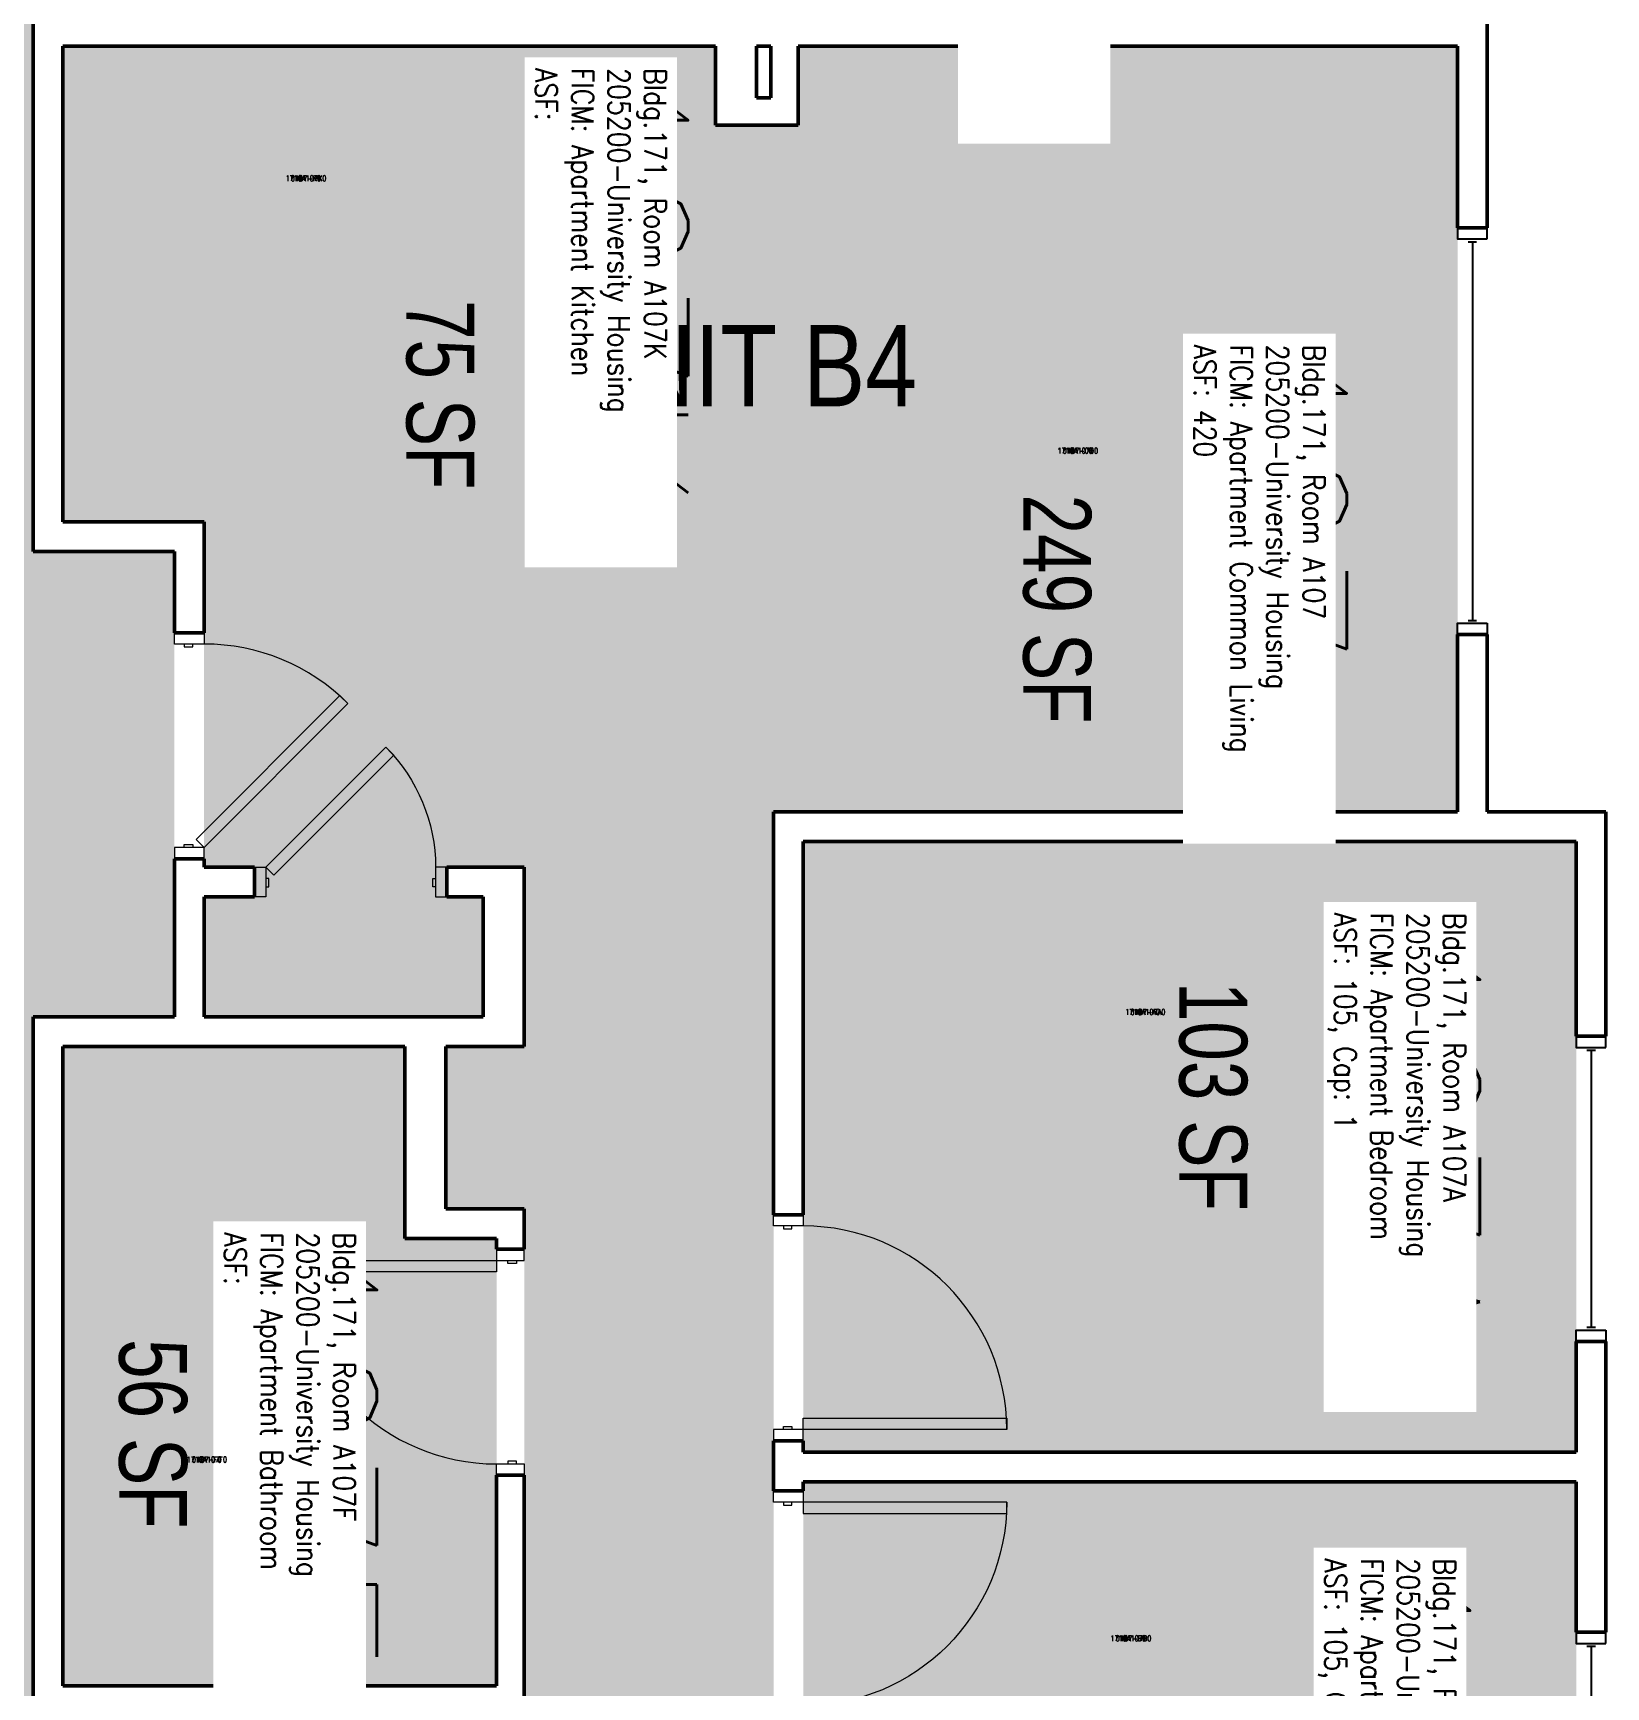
# Model space of a CAD drawing. Header units: inches. Extents: x 88 to 3257, y -489 to 2081.
# Drawn here: x 1638.7 to 1917, y 788.7 to 1081.3 of the extents above; entities that cross this region are included whole.
import ezdxf
from ezdxf.enums import TextEntityAlignment as Align

# ---------------------------------------------------------------- set-up
doc = ezdxf.new("R2010")
doc.units = ezdxf.units.IN
doc.header["$LTSCALE"] = 48
doc.header["$MEASUREMENT"] = 0
for name, color, linetype in [('A-AREA-IDEN', 1, 'Continuous'), ('A-DOOR', 2, 'Continuous'), ('A-GLAZ', 1, 'Continuous'), ('A-IDEN-RNUM', 7, 'Continuous'), ('A-IDEN-SNUM', 4, 'Continuous'), ('A-IDEN-VNUM', 4, 'Continuous'), ('A-WALL', 5, 'Continuous'), ('AREA-TEXT', 3, 'Continuous'), ('Rooms-Category-Color', 7, 'Continuous'), ('Rooms-College-Color', 7, 'Continuous'), ('Rooms-Department-Color', 7, 'Continuous'), ('Rooms-Division-Color', 7, 'Continuous'), ('Rooms-Information', 7, 'Continuous')]:
    doc.layers.add(name, color=color, linetype=linetype)
doc.styles.add('AREA', font='arial.ttf', dxfattribs={"width": 0.75, "height": 12})
doc.styles.add('ROOMSNUMBER', font='txt.shx', dxfattribs={"height": 0.03})
doc.styles.add('ROOMVNUMBER', font='simplex.shx', dxfattribs={"width": 0.85})
doc.styles.get("Standard").update_dxf_attribs({"font": 'ARIALN.TTF'})
pattern_1 = [(45, (2289.79557, 480.01828), (0.088388348, -0.088388348), [])]

msp = doc.modelspace()

# ---------------------------------------------------------------- hatches: boundary and pattern name
h = msp.add_hatch()
h.set_pattern_fill('ANSI31', color=256, style=0)
h.set_pattern_definition(pattern_1)
h.paths.add_polyline_path([(1705.85, 811.49), (1705.85, 870.22), (1696.64, 870.22), (1696.64, 811.49)], flags=9)
h = msp.add_hatch()
h.set_pattern_fill('ANSI31', color=256, style=0)
h.set_pattern_definition(pattern_1)
h.paths.add_polyline_path([(1705.85, 811.49), (1705.85, 870.22), (1696.64, 870.22), (1696.64, 811.49)], flags=9)
at = {"layer": 'Rooms-Category-Color', "true_color": 0xadadad}
msp.add_hatch(color=253, dxfattribs=at).paths.add_polyline_path([(1638.7, 1084.25), (1578.7, 1084.25), (1578.7, 989.61), (1553.7, 989.61), (1553.7, 907.28), (1578.7, 907.28), (1578.7, 176.47), (1553.7, 176.47), (1553.7, 94.14), (1578.7, 94.14), (1578.7, -0.5), (1546.26, -0.5), (1546.26, -112), (1578.7, -112), (1578.7, -140), (1638.7, -140), (1638.7, 94.14), (1663.7, 94.14), (1663.7, 176.47), (1638.7, 176.47), (1638.7, 907.28), (1663.7, 907.28), (1663.7, 989.61), (1638.7, 989.61)])
at = {"layer": 'Rooms-Category-Color', "true_color": 0x728ef3}
for points in [[(1643.95, 994.86), (1774.08, 994.86), (1774.08, 1065), (1759.45, 1065), (1759.45, 1079), (1643.95, 1079)], [(1774.08, 1079), (1774.08, 994.86), (1668.95, 994.86), (1668.95, 933.73), (1677.9, 933.73), (1677.9, 928.48), (1668.95, 928.48), (1668.95, 907.28), (1718.33, 907.28), (1718.33, 928.48), (1711.9, 928.48), (1711.9, 933.73), (1725.58, 933.73), (1725.58, 902.03), (1711.7, 902.03), (1711.7, 873.28), (1725.58, 873.28), (1725.58, 697.25), (1711.7, 697.25), (1711.7, 668.5), (1769.7, 668.5), (1769.7, 943.5), (1890.7, 943.5), (1890.7, 1079)], [(1774.95, 938.25), (1911.7, 938.25), (1911.7, 830.25), (1774.95, 830.25)], [(1643.95, 902.03), (1643.95, 788.89), (1720.7, 788.89), (1720.7, 868.03), (1704.45, 868.03), (1704.45, 902.03)], [(1774.95, 825), (1911.7, 825), (1911.7, 717.38), (1774.95, 717.38)]]:
    msp.add_hatch(color=171, dxfattribs=at).paths.add_polyline_path(points)
at = {"layer": 'Rooms-College-Color', "true_color": 0xadadad}
for points in [[(1638.7, 1084.25), (1578.7, 1084.25), (1578.7, 989.61), (1553.7, 989.61), (1553.7, 907.28), (1578.7, 907.28), (1578.7, 176.47), (1553.7, 176.47), (1553.7, 94.14), (1578.7, 94.14), (1578.7, -0.5), (1546.26, -0.5), (1546.26, -112), (1578.7, -112), (1578.7, -140), (1638.7, -140), (1638.7, 94.14), (1663.7, 94.14), (1663.7, 176.47), (1638.7, 176.47), (1638.7, 907.28), (1663.7, 907.28), (1663.7, 989.61), (1638.7, 989.61)], [(1643.95, 994.86), (1774.08, 994.86), (1774.08, 1065), (1759.45, 1065), (1759.45, 1079), (1643.95, 1079)], [(1774.08, 1079), (1774.08, 994.86), (1668.95, 994.86), (1668.95, 933.73), (1677.9, 933.73), (1677.9, 928.48), (1668.95, 928.48), (1668.95, 907.28), (1718.33, 907.28), (1718.33, 928.48), (1711.9, 928.48), (1711.9, 933.73), (1725.58, 933.73), (1725.58, 902.03), (1711.7, 902.03), (1711.7, 873.28), (1725.58, 873.28), (1725.58, 697.25), (1711.7, 697.25), (1711.7, 668.5), (1769.7, 668.5), (1769.7, 943.5), (1890.7, 943.5), (1890.7, 1079)], [(1774.95, 938.25), (1911.7, 938.25), (1911.7, 830.25), (1774.95, 830.25)], [(1643.95, 902.03), (1643.95, 788.89), (1720.7, 788.89), (1720.7, 868.03), (1704.45, 868.03), (1704.45, 902.03)], [(1774.95, 825), (1911.7, 825), (1911.7, 717.38), (1774.95, 717.38)]]:
    msp.add_hatch(color=253, dxfattribs=at).paths.add_polyline_path(points)
at = {"layer": 'Rooms-Department-Color', "true_color": 0xacacac}
msp.add_hatch(color=253, dxfattribs=at).paths.add_polyline_path([(1638.7, 1084.25), (1578.7, 1084.25), (1578.7, 989.61), (1553.7, 989.61), (1553.7, 907.28), (1578.7, 907.28), (1578.7, 176.47), (1553.7, 176.47), (1553.7, 94.14), (1578.7, 94.14), (1578.7, -0.5), (1546.26, -0.5), (1546.26, -112), (1578.7, -112), (1578.7, -140), (1638.7, -140), (1638.7, 94.14), (1663.7, 94.14), (1663.7, 176.47), (1638.7, 176.47), (1638.7, 907.28), (1663.7, 907.28), (1663.7, 989.61), (1638.7, 989.61)])
at = {"layer": 'Rooms-Department-Color', "true_color": 0x604aed}
for points in [[(1643.95, 994.86), (1774.08, 994.86), (1774.08, 1065), (1759.45, 1065), (1759.45, 1079), (1643.95, 1079)], [(1774.08, 1079), (1774.08, 994.86), (1668.95, 994.86), (1668.95, 933.73), (1677.9, 933.73), (1677.9, 928.48), (1668.95, 928.48), (1668.95, 907.28), (1718.33, 907.28), (1718.33, 928.48), (1711.9, 928.48), (1711.9, 933.73), (1725.58, 933.73), (1725.58, 902.03), (1711.7, 902.03), (1711.7, 873.28), (1725.58, 873.28), (1725.58, 697.25), (1711.7, 697.25), (1711.7, 668.5), (1769.7, 668.5), (1769.7, 943.5), (1890.7, 943.5), (1890.7, 1079)], [(1774.95, 938.25), (1911.7, 938.25), (1911.7, 830.25), (1774.95, 830.25)], [(1643.95, 902.03), (1643.95, 788.89), (1720.7, 788.89), (1720.7, 868.03), (1704.45, 868.03), (1704.45, 902.03)], [(1774.95, 825), (1911.7, 825), (1911.7, 717.38), (1774.95, 717.38)]]:
    msp.add_hatch(color=173, dxfattribs=at).paths.add_polyline_path(points)
at = {"layer": 'Rooms-Division-Color', "true_color": 0xadadad}
msp.add_hatch(color=253, dxfattribs=at).paths.add_polyline_path([(1638.7, 1084.25), (1578.7, 1084.25), (1578.7, 989.61), (1553.7, 989.61), (1553.7, 907.28), (1578.7, 907.28), (1578.7, 176.47), (1553.7, 176.47), (1553.7, 94.14), (1578.7, 94.14), (1578.7, -0.5), (1546.26, -0.5), (1546.26, -112), (1578.7, -112), (1578.7, -140), (1638.7, -140), (1638.7, 94.14), (1663.7, 94.14), (1663.7, 176.47), (1638.7, 176.47), (1638.7, 907.28), (1663.7, 907.28), (1663.7, 989.61), (1638.7, 989.61)])
at = {"layer": 'Rooms-Division-Color', "true_color": 0x604aed}
for points in [[(1643.95, 994.86), (1774.08, 994.86), (1774.08, 1065), (1759.45, 1065), (1759.45, 1079), (1643.95, 1079)], [(1774.08, 1079), (1774.08, 994.86), (1668.95, 994.86), (1668.95, 933.73), (1677.9, 933.73), (1677.9, 928.48), (1668.95, 928.48), (1668.95, 907.28), (1718.33, 907.28), (1718.33, 928.48), (1711.9, 928.48), (1711.9, 933.73), (1725.58, 933.73), (1725.58, 902.03), (1711.7, 902.03), (1711.7, 873.28), (1725.58, 873.28), (1725.58, 697.25), (1711.7, 697.25), (1711.7, 668.5), (1769.7, 668.5), (1769.7, 943.5), (1890.7, 943.5), (1890.7, 1079)], [(1774.95, 938.25), (1911.7, 938.25), (1911.7, 830.25), (1774.95, 830.25)], [(1643.95, 902.03), (1643.95, 788.89), (1720.7, 788.89), (1720.7, 868.03), (1704.45, 868.03), (1704.45, 902.03)], [(1774.95, 825), (1911.7, 825), (1911.7, 717.38), (1774.95, 717.38)]]:
    msp.add_hatch(color=173, dxfattribs=at).paths.add_polyline_path(points)

# ---------------------------------------------------------------- linework, layer by layer
at = {"layer": 'A-DOOR', "linetype": 'Continuous', "lineweight": 18}
for points in [[(1663.7, 973.22), (1663.7, 975.22), (1668.95, 975.22), (1668.95, 973.22)], [(1663.7, 973.22), (1663.7, 975.22), (1668.95, 975.22), (1668.95, 973.22)], [(1665.45, 973.22), (1665.45, 972.72), (1666.95, 972.72), (1666.95, 973.22)], [(1665.45, 973.22), (1665.45, 972.72), (1666.95, 972.72), (1666.95, 973.22)], [(1668.95, 937.22), (1667.54, 938.63), (1692.99, 964.09), (1694.41, 962.67)], [(1668.95, 937.22), (1667.54, 938.63), (1692.99, 964.09), (1694.41, 962.67)], [(1679.9, 933.73), (1681.32, 932.32), (1702.53, 953.53), (1701.12, 954.94)], [(1679.9, 933.73), (1681.32, 932.32), (1702.53, 953.53), (1701.12, 954.94)], [(1663.7, 937.22), (1663.7, 935.22), (1668.95, 935.22), (1668.95, 937.22)], [(1663.7, 937.22), (1663.7, 935.22), (1668.95, 935.22), (1668.95, 937.22)], [(1665.45, 937.22), (1665.45, 937.72), (1666.95, 937.72), (1666.95, 937.22)], [(1665.45, 937.22), (1665.45, 937.72), (1666.95, 937.72), (1666.95, 937.22)], [(1679.9, 928.48), (1677.9, 928.48), (1677.9, 933.73), (1679.9, 933.73)], [(1679.9, 928.48), (1677.9, 928.48), (1677.9, 933.73), (1679.9, 933.73)], [(1709.9, 928.48), (1711.9, 928.48), (1711.9, 933.73), (1709.9, 933.73)], [(1709.9, 928.48), (1711.9, 928.48), (1711.9, 933.73), (1709.9, 933.73)], [(1679.9, 930.23), (1680.4, 930.23), (1680.4, 931.73), (1679.9, 931.73)], [(1679.9, 930.23), (1680.4, 930.23), (1680.4, 931.73), (1679.9, 931.73)], [(1709.9, 930.23), (1709.4, 930.23), (1709.4, 931.73), (1709.9, 931.73)], [(1709.9, 930.23), (1709.4, 930.23), (1709.4, 931.73), (1709.9, 931.73)], [(1769.7, 870.25), (1769.7, 872.25), (1774.95, 872.25), (1774.95, 870.25)], [(1769.7, 870.25), (1769.7, 872.25), (1774.95, 872.25), (1774.95, 870.25)], [(1771.45, 870.25), (1771.45, 869.75), (1772.95, 869.75), (1772.95, 870.25)], [(1771.45, 870.25), (1771.45, 869.75), (1772.95, 869.75), (1772.95, 870.25)], [(1720.7, 864.14), (1720.7, 862.14), (1684.7, 862.14), (1684.7, 864.14)], [(1720.7, 864.14), (1720.7, 862.14), (1684.7, 862.14), (1684.7, 864.14)], [(1725.58, 864.14), (1725.58, 866.14), (1720.7, 866.14), (1720.7, 864.14)], [(1725.58, 864.14), (1725.58, 866.14), (1720.7, 866.14), (1720.7, 864.14)], [(1724.2, 864.14), (1724.2, 863.64), (1722.7, 863.64), (1722.7, 864.14)], [(1724.2, 864.14), (1724.2, 863.64), (1722.7, 863.64), (1722.7, 864.14)], [(1769.7, 834.25), (1769.7, 832.25), (1774.95, 832.25), (1774.95, 834.25)], [(1769.7, 834.25), (1769.7, 832.25), (1774.95, 832.25), (1774.95, 834.25)], [(1771.45, 834.25), (1771.45, 834.75), (1772.95, 834.75), (1772.95, 834.25)], [(1771.45, 834.25), (1771.45, 834.75), (1772.95, 834.75), (1772.95, 834.25)], [(1774.95, 834.25), (1774.95, 836.25), (1810.95, 836.25), (1810.95, 834.25)], [(1774.95, 834.25), (1774.95, 836.25), (1810.95, 836.25), (1810.95, 834.25)], [(1725.58, 828.14), (1725.58, 826.14), (1720.7, 826.14), (1720.7, 828.14)], [(1725.58, 828.14), (1725.58, 826.14), (1720.7, 826.14), (1720.7, 828.14)], [(1724.2, 828.14), (1724.2, 828.64), (1722.7, 828.64), (1722.7, 828.14)], [(1724.2, 828.14), (1724.2, 828.64), (1722.7, 828.64), (1722.7, 828.14)], [(1769.7, 821.38), (1769.7, 823.38), (1774.95, 823.38), (1774.95, 821.38)], [(1769.7, 821.38), (1769.7, 823.38), (1774.95, 823.38), (1774.95, 821.38)], [(1771.45, 821.38), (1771.45, 820.88), (1772.95, 820.88), (1772.95, 821.38)], [(1771.45, 821.38), (1771.45, 820.88), (1772.95, 820.88), (1772.95, 821.38)], [(1774.95, 821.38), (1774.95, 819.38), (1810.95, 819.38), (1810.95, 821.38)], [(1774.95, 821.38), (1774.95, 819.38), (1810.95, 819.38), (1810.95, 821.38)]]:
    msp.add_lwpolyline(points, close=True, dxfattribs=at)
for centre, start, end in [((1668.95, 937.22), 45, 90), ((1668.95, 937.22), 45, 90), ((1774.95, 834.25), 0, 90), ((1774.95, 834.25), 0, 90), ((1720.7, 864.14), 180, 270), ((1720.7, 864.14), 180, 270)]:
    msp.add_arc(centre, 36, start, end, dxfattribs=at)
at = {"layer": 'A-DOOR', "linetype": 'Continuous', "lineweight": 18, "extrusion": (0, 0, -1)}
for centre, radius, start, end in [((-1679.9, 933.73), 30, 135, 180), ((-1679.9, 933.73), 30, 135, 180), ((-1774.95, 821.38), 36, 180, 270), ((-1774.95, 821.38), 36, 180, 270)]:
    msp.add_arc(centre, radius, start, end, dxfattribs=at)
at = {"layer": 'A-GLAZ', "linetype": 'Continuous', "lineweight": 25}
for p, q in [((1892.58, 1044.38), (1894.08, 1044.38)), ((1892.58, 1044.38), (1894.08, 1044.38)), ((1893.33, 1044.38), (1893.33, 977.38)), ((1893.33, 1044.38), (1893.33, 977.38)), ((1892.58, 977.38), (1894.08, 977.38)), ((1892.58, 977.38), (1894.08, 977.38)), ((1913.58, 901.34), (1915.08, 901.34)), ((1913.58, 901.34), (1915.08, 901.34)), ((1914.33, 901.34), (1914.33, 852.34)), ((1914.33, 901.34), (1914.33, 852.34)), ((1913.58, 852.34), (1915.08, 852.34)), ((1913.58, 852.34), (1915.08, 852.34)), ((1913.58, 795.88), (1915.08, 795.88)), ((1913.58, 795.88), (1915.08, 795.88)), ((1914.33, 795.88), (1914.33, 746.88)), ((1914.33, 795.88), (1914.33, 746.88))]:
    msp.add_line(p, q, dxfattribs=at)
for points in [[(1895.95, 1044.88), (1895.95, 1046.88), (1890.7, 1046.88), (1890.7, 1044.88)], [(1895.95, 1044.88), (1895.95, 1046.88), (1890.7, 1046.88), (1890.7, 1044.88)], [(1895.95, 976.88), (1895.95, 974.88), (1890.7, 974.88), (1890.7, 976.88)], [(1895.95, 976.88), (1895.95, 974.88), (1890.7, 974.88), (1890.7, 976.88)], [(1916.95, 901.84), (1916.95, 903.84), (1911.7, 903.84), (1911.7, 901.84)], [(1916.95, 901.84), (1916.95, 903.84), (1911.7, 903.84), (1911.7, 901.84)], [(1916.95, 851.84), (1916.95, 849.84), (1911.7, 849.84), (1911.7, 851.84)], [(1916.95, 851.84), (1916.95, 849.84), (1911.7, 849.84), (1911.7, 851.84)], [(1916.95, 796.38), (1916.95, 798.38), (1911.7, 798.38), (1911.7, 796.38)], [(1916.95, 796.38), (1916.95, 798.38), (1911.7, 798.38), (1911.7, 796.38)]]:
    msp.add_lwpolyline(points, close=True, dxfattribs=at)
at = {"layer": 'A-WALL', "linetype": 'Continuous', "lineweight": 50}
for p, q in [((1638.7, 989.61), (1638.7, 1084.25)), ((1638.7, 989.61), (1638.7, 1084.25)), ((1895.95, 1084.25), (1895.95, 1046.88)), ((1895.95, 1084.25), (1895.95, 1046.88)), ((1643.95, 1079), (1643.95, 994.86)), ((1759.45, 1079), (1643.95, 1079)), ((1643.95, 1079), (1643.95, 994.86)), ((1759.45, 1079), (1643.95, 1079)), ((1759.45, 1065), (1759.45, 1079)), ((1759.45, 1065), (1759.45, 1079)), ((1769.2, 1079), (1766.7, 1079)), ((1766.7, 1079), (1766.7, 1069.88)), ((1769.2, 1079), (1766.7, 1079)), ((1766.7, 1079), (1766.7, 1069.88)), ((1769.2, 1069.88), (1769.2, 1079)), ((1769.2, 1069.88), (1769.2, 1079)), ((1890.7, 1079), (1774.08, 1079)), ((1774.08, 1079), (1774.08, 1065)), ((1890.7, 1079), (1774.08, 1079)), ((1774.08, 1079), (1774.08, 1065)), ((1890.7, 1046.88), (1890.7, 1079)), ((1890.7, 1046.88), (1890.7, 1079)), ((1766.7, 1069.88), (1769.2, 1069.88)), ((1766.7, 1069.88), (1769.2, 1069.88)), ((1774.08, 1065), (1759.45, 1065)), ((1774.08, 1065), (1759.45, 1065)), ((1895.95, 1046.88), (1890.7, 1046.88)), ((1895.95, 1046.88), (1890.7, 1046.88)), ((1643.95, 994.86), (1668.95, 994.86)), ((1643.95, 994.86), (1668.95, 994.86)), ((1668.95, 994.86), (1668.95, 975.22)), ((1668.95, 994.86), (1668.95, 975.22)), ((1663.7, 989.61), (1638.7, 989.61)), ((1663.7, 989.61), (1638.7, 989.61)), ((1663.7, 975.22), (1663.7, 989.61)), ((1663.7, 975.22), (1663.7, 989.61)), ((1668.95, 975.22), (1663.7, 975.22)), ((1668.95, 975.22), (1663.7, 975.22)), ((1890.7, 943.5), (1890.7, 974.88)), ((1890.7, 974.88), (1895.95, 974.88)), ((1890.7, 943.5), (1890.7, 974.88)), ((1890.7, 974.88), (1895.95, 974.88)), ((1895.95, 974.88), (1895.95, 943.5)), ((1895.95, 974.88), (1895.95, 943.5)), ((1769.7, 943.5), (1890.7, 943.5)), ((1769.7, 872.25), (1769.7, 943.5)), ((1769.7, 943.5), (1890.7, 943.5)), ((1769.7, 872.25), (1769.7, 943.5)), ((1895.95, 943.5), (1916.95, 943.5)), ((1895.95, 943.5), (1916.95, 943.5)), ((1916.95, 943.5), (1916.95, 903.84)), ((1916.95, 943.5), (1916.95, 903.84)), ((1911.7, 938.25), (1774.95, 938.25)), ((1774.95, 938.25), (1774.95, 872.25)), ((1911.7, 938.25), (1774.95, 938.25)), ((1774.95, 938.25), (1774.95, 872.25)), ((1911.7, 903.84), (1911.7, 938.25)), ((1911.7, 903.84), (1911.7, 938.25)), ((1663.7, 907.28), (1663.7, 935.22)), ((1663.7, 935.22), (1668.95, 935.22)), ((1663.7, 907.28), (1663.7, 935.22)), ((1663.7, 935.22), (1668.95, 935.22)), ((1668.95, 935.22), (1668.95, 933.73)), ((1668.95, 935.22), (1668.95, 933.73)), ((1668.95, 933.73), (1677.9, 933.73)), ((1668.95, 933.73), (1677.9, 933.73)), ((1677.9, 933.73), (1677.9, 928.48)), ((1677.9, 933.73), (1677.9, 928.48)), ((1711.9, 933.73), (1725.58, 933.73)), ((1711.9, 928.48), (1711.9, 933.73)), ((1711.9, 933.73), (1725.58, 933.73)), ((1711.9, 928.48), (1711.9, 933.73)), ((1725.58, 933.73), (1725.58, 902.03)), ((1725.58, 933.73), (1725.58, 902.03)), ((1677.9, 928.48), (1668.95, 928.48)), ((1668.95, 928.48), (1668.95, 907.28)), ((1677.9, 928.48), (1668.95, 928.48)), ((1668.95, 928.48), (1668.95, 907.28)), ((1718.33, 928.48), (1711.9, 928.48)), ((1718.33, 928.48), (1711.9, 928.48)), ((1718.33, 907.28), (1718.33, 928.48)), ((1718.33, 907.28), (1718.33, 928.48)), ((1638.7, 667.88), (1638.7, 907.28)), ((1638.7, 907.28), (1663.7, 907.28)), ((1638.7, 667.88), (1638.7, 907.28)), ((1638.7, 907.28), (1663.7, 907.28)), ((1668.95, 907.28), (1718.33, 907.28)), ((1668.95, 907.28), (1718.33, 907.28)), ((1643.95, 902.03), (1643.95, 788.89)), ((1704.45, 902.03), (1643.95, 902.03)), ((1643.95, 902.03), (1643.95, 788.89)), ((1704.45, 902.03), (1643.95, 902.03)), ((1704.45, 868.03), (1704.45, 902.03)), ((1704.45, 868.03), (1704.45, 902.03)), ((1711.7, 902.03), (1711.7, 873.28)), ((1725.58, 902.03), (1711.7, 902.03)), ((1711.7, 902.03), (1711.7, 873.28)), ((1725.58, 902.03), (1711.7, 902.03)), ((1916.95, 903.84), (1911.7, 903.84)), ((1916.95, 903.84), (1911.7, 903.84)), ((1711.7, 873.28), (1725.58, 873.28)), ((1711.7, 873.28), (1725.58, 873.28)), ((1725.58, 873.28), (1725.58, 866.14)), ((1725.58, 873.28), (1725.58, 866.14)), ((1774.95, 872.25), (1769.7, 872.25)), ((1774.95, 872.25), (1769.7, 872.25)), ((1720.7, 868.03), (1704.45, 868.03)), ((1720.7, 868.03), (1704.45, 868.03)), ((1720.7, 866.14), (1720.7, 868.03)), ((1720.7, 866.14), (1720.7, 868.03)), ((1725.58, 866.14), (1720.7, 866.14)), ((1725.58, 866.14), (1720.7, 866.14)), ((1911.7, 830.25), (1911.7, 849.84)), ((1911.7, 849.84), (1916.95, 849.84)), ((1911.7, 830.25), (1911.7, 849.84)), ((1911.7, 849.84), (1916.95, 849.84)), ((1916.95, 849.84), (1916.95, 798.38)), ((1916.95, 849.84), (1916.95, 798.38)), ((1769.7, 823.38), (1769.7, 832.25)), ((1769.7, 832.25), (1774.95, 832.25)), ((1769.7, 823.38), (1769.7, 832.25)), ((1769.7, 832.25), (1774.95, 832.25)), ((1774.95, 832.25), (1774.95, 830.25)), ((1774.95, 832.25), (1774.95, 830.25)), ((1774.95, 830.25), (1911.7, 830.25)), ((1774.95, 830.25), (1911.7, 830.25)), ((1720.7, 788.89), (1720.7, 826.14)), ((1720.7, 826.14), (1725.58, 826.14)), ((1720.7, 788.89), (1720.7, 826.14)), ((1720.7, 826.14), (1725.58, 826.14)), ((1725.58, 826.14), (1725.58, 744.39)), ((1725.58, 826.14), (1725.58, 744.39)), ((1774.95, 823.38), (1769.7, 823.38)), ((1774.95, 823.38), (1769.7, 823.38)), ((1911.7, 825), (1774.95, 825)), ((1774.95, 825), (1774.95, 823.38)), ((1911.7, 825), (1774.95, 825)), ((1774.95, 825), (1774.95, 823.38)), ((1911.7, 798.38), (1911.7, 825)), ((1911.7, 798.38), (1911.7, 825)), ((1916.95, 798.38), (1911.7, 798.38)), ((1916.95, 798.38), (1911.7, 798.38)), ((1643.95, 788.89), (1720.7, 788.89)), ((1643.95, 788.89), (1720.7, 788.89))]:
    msp.add_line(p, q, dxfattribs=at)

# ---------------------------------------------------------------- texts
at = {"layer": 'A-AREA-IDEN', "linetype": 'ByBlock'}
msp.add_text('UNIT B4', height=14.4, dxfattribs=at).set_placement((1795.09, 1022.47), align=Align.MIDDLE_RIGHT)
at = {"layer": 'A-IDEN-RNUM', "style": 'ROOMSNUMBER', "width": 0.85}
for s, p in [('0107-K0', (1686.97, 1055.11)), ('0107-00', (1823.52, 1006.91)), ('0107-A0', (1835.46, 907.62)), ('0107-F0', (1669.43, 828.43)), ('0107-B0', (1832.91, 796.78))]:
    msp.add_text(s, height=1, dxfattribs=at).set_placement(p, align=Align.CENTER)
at = {"layer": 'A-IDEN-SNUM', "style": 'ROOMSNUMBER', "width": 0.85}
for s, p in [('1710A107K0', (1686.97, 1055.11)), ('1710A10700', (1823.52, 1006.91)), ('1710A107A0', (1835.46, 907.62)), ('1710A107F0', (1669.43, 828.43)), ('1710A107B0', (1832.91, 796.78))]:
    msp.add_text(s, height=1, dxfattribs=at).set_placement(p, align=Align.CENTER)
at = {"layer": 'A-IDEN-VNUM', "style": 'ROOMVNUMBER', "width": 0.85}
for s, p in [('107K', (1741.07, 1036.86)), ('107', (1857.59, 998.88)), ('107A', (1881.15, 886.32)), ('107F', (1686.04, 831.41)), ('107B', (1879.42, 773.18))]:
    msp.add_text(s, height=27, rotation=270, dxfattribs=at).set_placement(p, align=Align.MIDDLE_CENTER)
at = {"layer": 'AREA-TEXT', "style": 'AREA', "width": 0.75}
for s, p in [('75 SF', (1710.75, 1017.33)), ('249 SF', (1819.88, 979.4)), ('103 SF', (1847.49, 893.19)), ('56 SF', (1659.93, 833.47))]:
    msp.add_text(s, height=12, rotation=270, dxfattribs=at).set_placement(p, align=Align.MIDDLE_CENTER)

# ---------------------------------------------------------------- next in the draw order: texts
at = {"layer": 'Rooms-Information', "char_height": 3.8571, "width": 86.4, "attachment_point": 7, "rotation": 270, "style": 'ROOMVNUMBER', "bg_fill": 3, "box_fill_scale": 1.5, "bg_fill_color": 256, "bg_fill_true_color": 13158600, "bg_fill_transparency": 0}
for s, insert in [('Bldg.171, Room A121^M^J205200-University Housing^M^JFICM: Electrical^M^JASF: ', (1804.23, 1150.09)), ('Bldg.171, Room A107K^M^J205200-University Housing^M^JFICM: Apartment Kitchen^M^JASF: ', (1727.57, 1075.11)), ('Bldg.171, Room A107^M^J205200-University Housing^M^JFICM: Apartment Common Living^M^JASF: 420', (1844.09, 1026.2)), ('Bldg.171, Room A107A^M^J205200-University Housing^M^JFICM: Apartment Bedroom^M^JASF: 105, Cap: 1', (1867.65, 925.67)), ('Bldg.171, Room A107F^M^J205200-University Housing^M^JFICM: Apartment Bathroom^M^JASF: ', (1672.54, 869.12)), ('Bldg.171, Room A107B^M^J205200-University Housing^M^JFICM: Apartment Bedroom^M^JASF: 105, Cap: 1', (1865.92, 811.43))]:
    msp.add_mtext(s, dxfattribs=dict(at, insert=insert))

doc.saveas('drawing.dxf')
